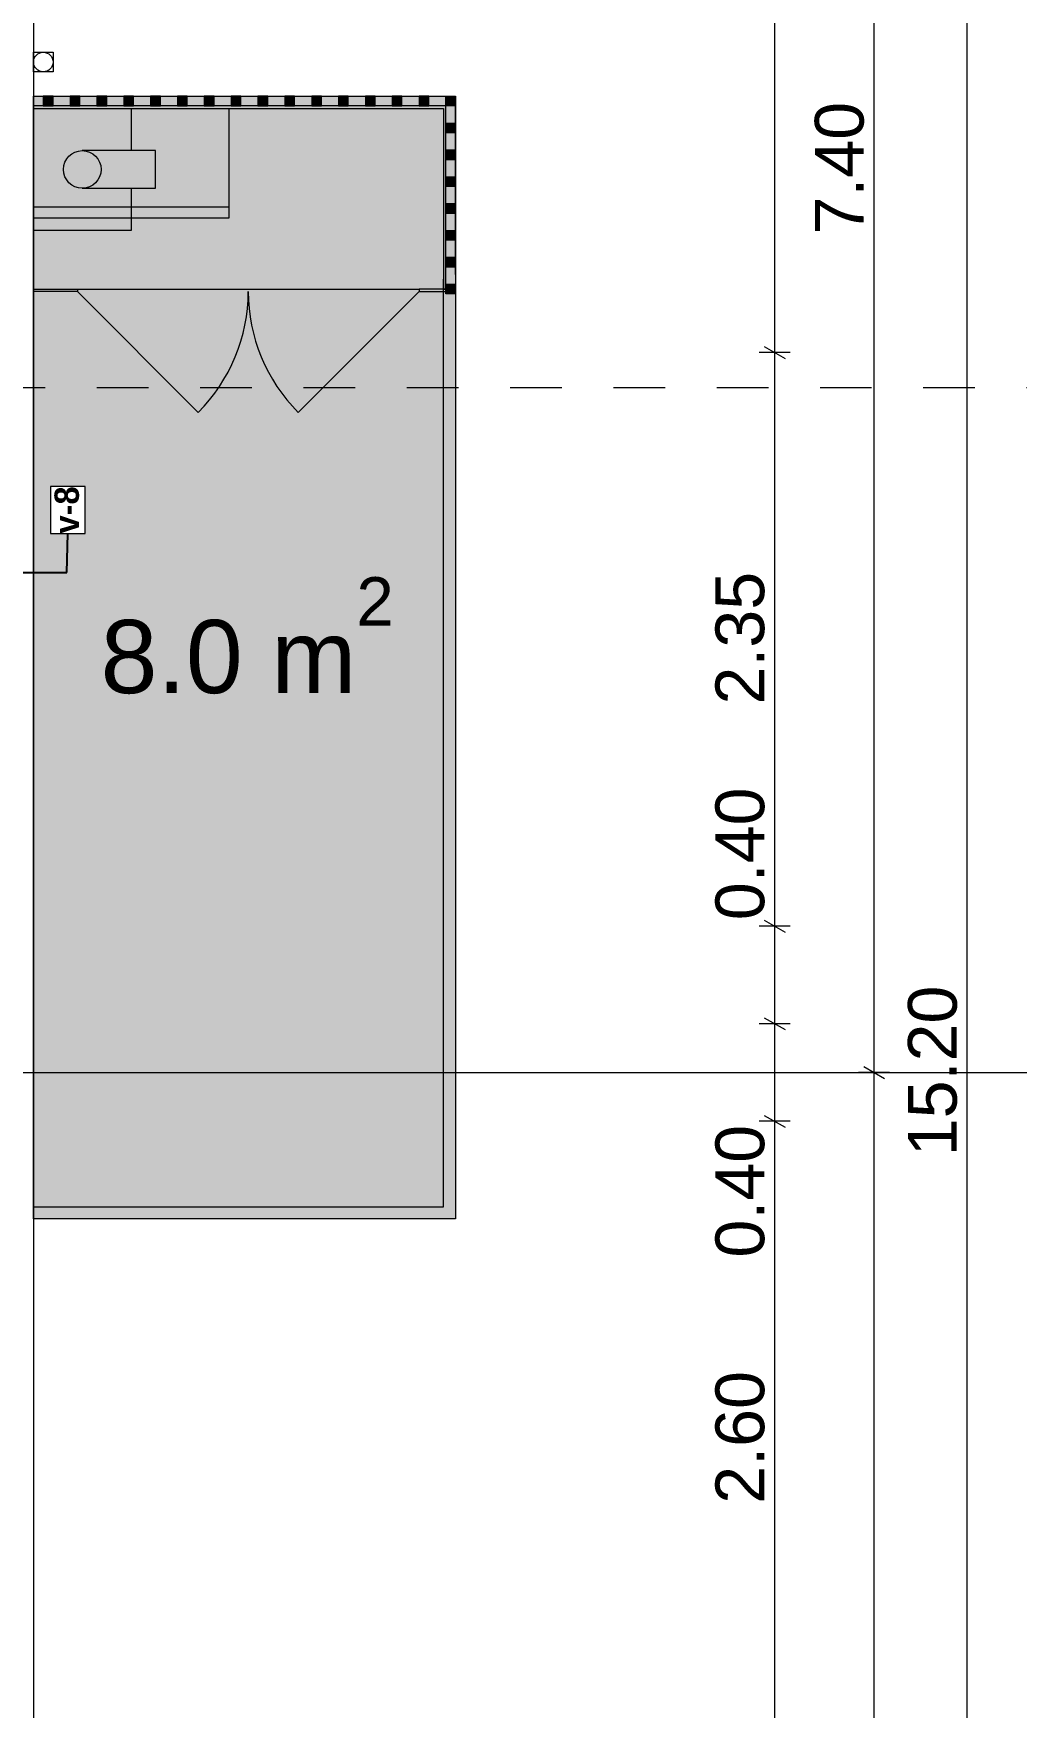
# Model space of a CAD drawing. Header units: millimetres. Extents: x 475206255 to 476720147, y 4620882299 to 4621447368.
# Drawn here: x 475295602 to 475299630, y 4621100015 to 4621106874 of the extents above; entities that cross this region are included whole.
import ezdxf

# ---------------------------------------------------------------- set-up
doc = ezdxf.new("R2010")
doc.units = ezdxf.units.MM
doc.header["$MEASUREMENT"] = 0
doc.set_wipeout_variables(frame=1)
doc.linetypes.add('Dashed', pattern=[423.333333, 211.666667, -211.666667])
for name, color, linetype, lineweight in [('2D Drafting - General_Pen_No__1_Pen_No__7', 7, 'Continuous', 0), ('2D Drafting - General_Pen_No__250_Pen_No__7_Pen_No__250', 7, 'Continuous', 0), ('2D Drafting - General_Pen_No__250_Pen_No__7_Pen_No__7', 7, 'Continuous', 0), ('G-Anno-Nplt_Pen_No__4', 7, 'Continuous', 0), ('G-Anno-Nplt_Pen_No__7', 7, 'Continuous', 0), ('gegmebi_Pen_No__1_Pen_No__7', 7, 'Continuous', 0), ('gegmebi_Pen_No__7_Pen_No__7', 7, 'Continuous', 0), ('New_2D Drafting - General_Pen_No__250_Pen_No__7_Pen_No__255', 255, 'Continuous', 0), ('New_2D Drafting - General_Pen_No__30_Pen_No__9_Pen_No__9_Pen_No__255', 255, 'Continuous', 0), ('New_2D Drafting - General_Pen_No__30_Pen_No__9_Pen_No__9_Pen_No__7', 7, 'Continuous', 0), ('New_Annotation - Label_Pen_No__1', 1, 'Continuous', 0), ('New_Doors_Pen_No__7_Pen_No__7_Pen_No__250', 7, 'Continuous', 0), ('New_reg_nak_Pen_No__250', 7, 'Continuous', 0), ('New_reg_nak_Pen_No__7', 7, 'Continuous', 0), ('New_shenobebi_Pen_No__1', 1, 'Continuous', 0), ('New_shenobebi_Pen_No__7', 7, 'Continuous', 0), ('New_Structural - Bearing_Pen_No__250', 7, 'Continuous', 0), ('zoma_Pen_No__1', 1, 'Continuous', 0), ('zoma_Pen_No__142', 142, 'Continuous', 0), ('zoma_Pen_No__5_Pen_No__5', 5, 'Continuous', 0)]:
    doc.layers.add(name, color=color, linetype=linetype, lineweight=lineweight)
doc.layers.add('G-Anno-Nplt_Pen_No__254', color=7, linetype='Continuous', lineweight=0, true_color=0xcccccc)
doc.layers.add('zoma', color=7, linetype='Continuous')
doc.styles.add('GENERATED_STYLE_1', font='arial.ttf')
doc.styles.add('GENERATED_STYLE_2', font='arial.ttf')
doc.styles.add('GENERATED_STYLE_5', font='')
doc.styles.get('GENERATED_STYLE_5').set_extended_font_data('Avaza', bold=True)
doc.dimstyles.new('GENERATED_STYLE__12', dxfattribs={"dimtxt": 500, "dimasz": 228, "dimexe": 0.18, "dimexo": 3, "dimgap": 0, "dimtad": 1, "dimtih": 1, "dimtoh": 1, "dimlfac": 0.001, "dimzin": 0, "dimdsep": 46, "dimtxsty": 'GENERATED_STYLE_2', "dimblk": 'ARROWHEAD_2', "dimblk1": 'ARROWHEAD_2', "dimblk2": 'ARROWHEAD_2', "dimcen": 0.09, "dimclrd": 1, "dimclre": 1, "dimclrt": 1, "dimadec": 0, "dimazin": 0, "dimtfac": 1, "dimtdec": 4, "dimtmove": 2, "dimatfit": 3, "dimfxl": 1, "dimtolj": 1, "dimtzin": 0, "dimarcsym": 0})
doc.dimstyles.new('GENERATED_STYLE__33', dxfattribs={"dimtxt": 0.18, "dimasz": 127.68, "dimexe": 0.18, "dimexo": 0.0625, "dimgap": 0, "dimtad": 0, "dimtih": 1, "dimtoh": 1, "dimdec": 4, "dimzin": 0, "dimdsep": 46, "dimcen": 0.09, "dimadec": 0, "dimazin": 0, "dimtfac": 1, "dimtdec": 4, "dimtmove": 0, "dimatfit": 3, "dimldrblk": 'ARROWHEAD_11', "dimfxl": 1, "dimtolj": 1, "dimtzin": 0, "dimarcsym": 0})
doc.dimstyles.new('GENERATED_STYLE__9', dxfattribs={"dimtxt": 200, "dimasz": 64.421331, "dimexe": 0.18, "dimexo": 3, "dimgap": 0, "dimtad": 1, "dimlfac": 0.001, "dimzin": 0, "dimdsep": 46, "dimtxsty": 'GENERATED_STYLE_2', "dimblk": 'ARROWHEAD_2', "dimblk1": 'ARROWHEAD_2', "dimblk2": 'ARROWHEAD_2', "dimcen": 0.09, "dimclrd": 142, "dimclre": 142, "dimclrt": 142, "dimadec": 0, "dimazin": 0, "dimtfac": 1, "dimtdec": 4, "dimtmove": 0, "dimatfit": 3, "dimfxl": 1, "dimtolj": 1, "dimtzin": 0, "dimarcsym": 0})

# ---------------------------------------------------------------- blocks, each defined once
blk = doc.blocks.new('*D201', base_point=(475826095.8, 4621095193.2))
at = {"layer": 'zoma_Pen_No__142', "color": 142, "linetype": 'Continuous', "lineweight": 0, "transparency": 16777216}
for p, q in [((475299110.2, 4621102616.4), (475298983.1, 4621102616.4)), ((475299004.3, 4621102640.9), (475299089, 4621102592)), ((475299046.6, 4621095216.4), (475299046.6, 4621102616.4)), ((475299110.2, 4621095216.4), (475298983.1, 4621095216.4)), ((475299004.3, 4621095240.9), (475299089, 4621095192)), ((475299046.6, 4621095175), (475299046.6, 4621095216.4))]:
    blk.add_line(p, q, dxfattribs=at)
at = {"layer": 'zoma_Pen_No__142', "color": 142, "lineweight": 0, "transparency": 16777216, "insert": (475299006.6, 4621098649.5), "char_height": 200, "attachment_point": 7, "rotation": 90, "style": 'GENERATED_STYLE_2'}
blk.add_mtext('\\A1;{\\pql;\\fArial|b0|i0|c204|p0;\\W1.000000;7.40}', dxfattribs=at)
blk = doc.blocks.new('ARROWHEAD_2')
at = {"color": 0, "linetype": 'Continuous', "lineweight": 0}
for p, q in [((-0.378, -0.655), (0.378, 0.655)), ((0, 0), (-1, 0))]:
    blk.add_line(p, q, dxfattribs=at)
blk = doc.blocks.new('*D202', base_point=(475826095.8, 4621095193.2))
at = {"layer": 'zoma_Pen_No__142', "color": 142, "linetype": 'Continuous', "lineweight": 0, "transparency": 16777216}
for p, q in [((475299110.2, 4621110016.4), (475298983.1, 4621110016.4)), ((475299089, 4621109992), (475299004.3, 4621110040.9)), ((475299046.6, 4621110016.4), (475299046.6, 4621110057.9)), ((475299046.6, 4621102616.4), (475299046.6, 4621110016.4)), ((475299110.2, 4621102616.4), (475298983.1, 4621102616.4)), ((475299004.3, 4621102640.9), (475299089, 4621102592))]:
    blk.add_line(p, q, dxfattribs=at)
at = {"layer": 'zoma_Pen_No__142', "color": 142, "lineweight": 0, "transparency": 16777216, "insert": (475299006.6, 4621106049.5), "char_height": 200, "attachment_point": 7, "rotation": 90, "style": 'GENERATED_STYLE_2'}
blk.add_mtext('\\A1;{\\pql;\\fArial|b0|i0|c204|p0;\\W1.000000;7.40}', dxfattribs=at)
blk = doc.blocks.new('*D203', base_point=(475826095.8, 4621095193.2))
at = {"layer": 'zoma_Pen_No__142', "color": 142, "linetype": 'Continuous', "lineweight": 0, "transparency": 16777216}
for p, q in [((475299491.9, 4621110216.4), (475299364.8, 4621110216.4)), ((475299470.7, 4621110192), (475299386, 4621110240.9)), ((475299428.3, 4621110216.4), (475299428.3, 4621110257.9)), ((475299428.3, 4621095016.4), (475299428.3, 4621110216.4)), ((475299491.9, 4621095016.4), (475299364.8, 4621095016.4)), ((475299386, 4621095040.9), (475299470.7, 4621094992)), ((475299428.3, 4621094975), (475299428.3, 4621095016.4))]:
    blk.add_line(p, q, dxfattribs=at)
at = {"layer": 'zoma_Pen_No__142', "color": 142, "lineweight": 0, "transparency": 16777216, "insert": (475299388.3, 4621102273.2), "char_height": 200, "attachment_point": 7, "rotation": 90, "style": 'GENERATED_STYLE_2'}
blk.add_mtext('\\A1;{\\pql;\\fArial|b0|i0|c204|p0;\\W1.000000;15.20}', dxfattribs=at)
blk = doc.blocks.new('*D207', base_point=(475826095.8, 4621095193.2))
at = {"layer": 'zoma_Pen_No__142', "color": 142, "linetype": 'Continuous', "lineweight": 0, "transparency": 16777216}
for p, q in [((475298702.8, 4621102416.4), (475298575.6, 4621102416.4)), ((475298596.8, 4621102440.9), (475298681.6, 4621102392)), ((475298639.2, 4621099816.4), (475298639.2, 4621102416.4)), ((475298702.8, 4621099816.4), (475298575.6, 4621099816.4)), ((475298596.8, 4621099840.9), (475298681.6, 4621099792))]:
    blk.add_line(p, q, dxfattribs=at)
at = {"layer": 'zoma_Pen_No__142', "color": 142, "lineweight": 0, "transparency": 16777216, "char_height": 200, "attachment_point": 7, "rotation": 90, "style": 'GENERATED_STYLE_2'}
for s, insert in [('\\A1;{\\pql;\\fArial|b0|i0|c204|p0;\\W1.000000;0.40}', (475298599.2, 4621101858.1)), ('\\A1;{\\pql;\\fArial|b0|i0|c204|p0;\\W1.000000;2.60}', (475298599.2, 4621100849.5))]:
    blk.add_mtext(s, dxfattribs=dict(at, insert=insert))
blk = doc.blocks.new('*D208', base_point=(475826095.8, 4621095193.2))
at = {"layer": 'zoma_Pen_No__142', "color": 142, "linetype": 'Continuous', "lineweight": 0, "transparency": 16777216}
for p, q in [((475298702.8, 4621102816.4), (475298575.6, 4621102816.4)), ((475298596.8, 4621102840.9), (475298681.6, 4621102792)), ((475298639.2, 4621102416.4), (475298639.2, 4621102816.4)), ((475298702.8, 4621102416.4), (475298575.6, 4621102416.4)), ((475298596.8, 4621102440.9), (475298681.6, 4621102392))]:
    blk.add_line(p, q, dxfattribs=at)
blk = doc.blocks.new('*D209', base_point=(475826095.8, 4621095193.2))
at = {"layer": 'zoma_Pen_No__142', "color": 142, "linetype": 'Continuous', "lineweight": 0, "transparency": 16777216}
for p, q in [((475298702.8, 4621103215.9), (475298575.6, 4621103215.9)), ((475298596.8, 4621103240.4), (475298681.6, 4621103191.5)), ((475298639.2, 4621102816.4), (475298639.2, 4621103215.9)), ((475298702.8, 4621102816.4), (475298575.6, 4621102816.4)), ((475298596.8, 4621102840.9), (475298681.6, 4621102792))]:
    blk.add_line(p, q, dxfattribs=at)
blk = doc.blocks.new('*D210', base_point=(475826095.8, 4621095193.2))
at = {"layer": 'zoma_Pen_No__142', "color": 142, "linetype": 'Continuous', "lineweight": 0, "transparency": 16777216}
for p, q in [((475298702.8, 4621105566), (475298575.6, 4621105566)), ((475298596.8, 4621105590.4), (475298681.6, 4621105541.5)), ((475298639.2, 4621103215.9), (475298639.2, 4621105566)), ((475298702.8, 4621103215.9), (475298575.6, 4621103215.9)), ((475298596.8, 4621103240.4), (475298681.6, 4621103191.5))]:
    blk.add_line(p, q, dxfattribs=at)
at = {"layer": 'zoma_Pen_No__142', "color": 142, "lineweight": 0, "transparency": 16777216, "char_height": 200, "attachment_point": 7, "rotation": 90, "style": 'GENERATED_STYLE_2'}
for s, insert in [('\\A1;{\\pql;\\fArial|b0|i0|c204|p0;\\W1.000000;2.35}', (475298599.2, 4621104124)), ('\\A1;{\\pql;\\fArial|b0|i0|c204|p0;\\W1.000000;0.40}', (475298599.2, 4621103240.4))]:
    blk.add_mtext(s, dxfattribs=dict(at, insert=insert))
blk = doc.blocks.new('*D211', base_point=(475826095.8, 4621095193.2))
at = {"layer": 'zoma_Pen_No__142', "color": 142, "linetype": 'Continuous', "lineweight": 0, "transparency": 16777216}
for p, q in [((475298702.8, 4621109816.4), (475298575.6, 4621109816.4)), ((475298596.8, 4621109840.9), (475298681.6, 4621109792)), ((475298639.2, 4621105566), (475298639.2, 4621109816.4)), ((475298702.8, 4621105566), (475298575.6, 4621105566)), ((475298596.8, 4621105590.4), (475298681.6, 4621105541.5))]:
    blk.add_line(p, q, dxfattribs=at)
at = {"layer": 'zoma_Pen_No__142', "color": 142, "lineweight": 0, "transparency": 16777216, "char_height": 200, "attachment_point": 7, "rotation": 90, "style": 'GENERATED_STYLE_2'}
for s, insert in [('\\A1;{\\pql;\\fArial|b0|i0|c204|p0;\\W1.000000;0.40}', (475298599.2, 4621109258.1)), ('\\A1;{\\pql;\\fArial|b0|i0|c204|p0;\\W1.000000;4.25}', (475298599.2, 4621107424.3))]:
    blk.add_mtext(s, dxfattribs=dict(at, insert=insert))
blk = doc.blocks.new('*D269', base_point=(475826095.8, 4621095193.2))
at = {"layer": 'zoma_Pen_No__1', "color": 1, "linetype": 'Continuous', "lineweight": 0, "transparency": 16777216}
for p, q in [((475295531.9, 4621109991.4), (475295531.9, 4621110441.4)), ((475305220.5, 4621109991.4), (475305220.5, 4621110441.4)), ((475295618.5, 4621110366.4), (475295445.3, 4621110066.4)), ((475305133.9, 4621110066.4), (475305307.1, 4621110366.4)), ((475295385.2, 4621110216.4), (475295531.9, 4621110216.4)), ((475295531.9, 4621110216.4), (475305220.5, 4621110216.4)), ((475305220.5, 4621110216.4), (475305367.2, 4621110216.4))]:
    blk.add_line(p, q, dxfattribs=at)
at = {"layer": 'zoma_Pen_No__1', "color": 1, "lineweight": 0, "transparency": 16777216, "insert": (475302095.6, 4621110316.4), "char_height": 500, "attachment_point": 7, "style": 'GENERATED_STYLE_2'}
blk.add_mtext('\\A1;{\\pql;\\fArial|b0|i0|c204|p0;\\W1.000000;32.81}', dxfattribs=at)
blk = doc.blocks.new('ARROWHEAD_11')
at = {"color": 0, "linetype": 'Continuous', "lineweight": 0}
blk.add_line((0, 0), (-1, 0), dxfattribs=at)
at = {"color": 0, "linetype": 'Continuous', "lineweight": 0, "const_width": 0.25, "flags": 128}
blk.add_lwpolyline([(-0.125, 0, 1), (0.125, 0, 1)], format="xyb", close=True, dxfattribs=at)

msp = doc.modelspace()

# ---------------------------------------------------------------- hatches: boundary and pattern name
at = {"layer": '2D Drafting - General_Pen_No__250_Pen_No__7_Pen_No__7', "linetype": 'Continuous', "lineweight": 0}
for points in [[(475297281.858, 4621105825.804), (475297291.858, 4621105825.804), (475297291.858, 4621106576.425), (475297281.858, 4621106576.425), (475295601.858, 4621106576.425), (475295601.858, 4621106566.425), (475297281.858, 4621106566.425)], [(475295601.858, 4621105826.098), (475295781.862, 4621105826.098), (475295781.862, 4621105816.098), (475295601.858, 4621105816.098)], [(475297181.862, 4621105816.098), (475297291.862, 4621105816.098), (475297291.862, 4621105826.098), (475297181.862, 4621105826.098)]]:
    msp.add_hatch(color=7, dxfattribs=at).paths.add_polyline_path(points)
at = {"layer": 'G-Anno-Nplt_Pen_No__254', "linetype": 'Continuous', "lineweight": 0, "true_color": 0x333333}
msp.add_hatch(color=250, dxfattribs=at).paths.add_polyline_path([(475297331.862, 4621106616.426), (475297331.862, 4621102016.427), (475295601.858, 4621102016.427), (475295601.858, 4621106616.426)])
at = {"layer": 'New_2D Drafting - General_Pen_No__250_Pen_No__7_Pen_No__255', "linetype": 'Continuous', "lineweight": 0}
for points in [[(475295601.858, 4621106566.425), (475295601.862, 4621106066.425), (475296001.858, 4621106066.429), (475296001.856, 4621106239.414), (475296101.859, 4621106239.415), (475296101.858, 4621106393.441), (475296001.855, 4621106393.44), (475296001.853, 4621106566.429)], [(475295601.858, 4621106566.425), (475295601.858, 4621106116.425), (475296401.858, 4621106116.425), (475296401.858, 4621106566.425)]]:
    msp.add_hatch(color=255, dxfattribs=at).paths.add_polyline_path(points)
at = {"layer": 'New_2D Drafting - General_Pen_No__30_Pen_No__9_Pen_No__9_Pen_No__255', "linetype": 'Continuous', "lineweight": 0}
for points in [[(475295641.863, 4621106616.425), (475295641.863, 4621106576.425), (475295681.863, 4621106576.425), (475295681.863, 4621106616.425)], [(475295751.863, 4621106616.425), (475295751.863, 4621106576.425), (475295791.863, 4621106576.425), (475295791.863, 4621106616.425)], [(475295861.863, 4621106616.425), (475295861.863, 4621106576.425), (475295901.863, 4621106576.425), (475295901.863, 4621106616.425)], [(475295971.863, 4621106616.425), (475295971.863, 4621106576.425), (475296011.863, 4621106576.425), (475296011.863, 4621106616.425)], [(475296081.863, 4621106616.425), (475296081.863, 4621106576.425), (475296121.863, 4621106576.425), (475296121.863, 4621106616.425)], [(475296191.863, 4621106616.425), (475296191.863, 4621106576.425), (475296231.863, 4621106576.425), (475296231.863, 4621106616.425)], [(475296301.863, 4621106616.425), (475296301.863, 4621106576.425), (475296341.863, 4621106576.425), (475296341.863, 4621106616.425)], [(475296411.863, 4621106616.425), (475296411.863, 4621106576.425), (475296451.863, 4621106576.425), (475296451.863, 4621106616.425)], [(475296521.863, 4621106616.425), (475296521.863, 4621106576.425), (475296561.863, 4621106576.425), (475296561.863, 4621106616.425)], [(475296631.863, 4621106616.425), (475296631.863, 4621106576.425), (475296671.863, 4621106576.425), (475296671.863, 4621106616.425)], [(475296741.863, 4621106616.425), (475296741.863, 4621106576.425), (475296781.863, 4621106576.425), (475296781.863, 4621106616.425)], [(475296851.863, 4621106616.425), (475296851.863, 4621106576.425), (475296891.863, 4621106576.425), (475296891.863, 4621106616.425)], [(475296961.863, 4621106616.425), (475296961.863, 4621106576.425), (475297001.863, 4621106576.425), (475297001.863, 4621106616.425)], [(475297071.863, 4621106616.425), (475297071.863, 4621106576.425), (475297111.863, 4621106576.425), (475297111.863, 4621106616.425)], [(475297181.863, 4621106616.425), (475297181.863, 4621106576.425), (475297221.863, 4621106576.425), (475297221.863, 4621106616.425)], [(475297331.862, 4621106576.426), (475297291.862, 4621106576.426), (475297291.862, 4621106616.426), (475297331.862, 4621106616.426)], [(475297331.862, 4621106466.426), (475297291.862, 4621106466.426), (475297291.862, 4621106506.426), (475297331.862, 4621106506.426)], [(475297331.862, 4621106356.426), (475297291.862, 4621106356.426), (475297291.862, 4621106396.426), (475297331.862, 4621106396.426)], [(475297331.862, 4621106246.426), (475297291.862, 4621106246.426), (475297291.862, 4621106286.426), (475297331.862, 4621106286.426)], [(475297331.862, 4621106136.426), (475297291.862, 4621106136.426), (475297291.862, 4621106176.426), (475297331.862, 4621106176.426)], [(475297331.862, 4621106026.426), (475297291.862, 4621106026.426), (475297291.862, 4621106066.426), (475297331.862, 4621106066.426)], [(475297331.862, 4621105916.426), (475297291.862, 4621105916.426), (475297291.862, 4621105956.426), (475297331.862, 4621105956.426)], [(475297331.862, 4621105806.426), (475297291.862, 4621105806.426), (475297291.862, 4621105846.426), (475297331.862, 4621105846.426)]]:
    msp.add_hatch(color=255, dxfattribs=at).paths.add_polyline_path(points)

# ---------------------------------------------------------------- linework, layer by layer
at = {"layer": '2D Drafting - General_Pen_No__1_Pen_No__7', "color": 7, "linetype": 'Continuous', "lineweight": 0}
msp.add_circle((475295641.883, 4621106756.398), 40, dxfattribs=at)
at = {"layer": '2D Drafting - General_Pen_No__250_Pen_No__7_Pen_No__250', "color": 7, "linetype": 'Continuous', "lineweight": 0, "flags": 128}
for points in [[(475297281.858, 4621105825.804), (475297291.858, 4621105825.804), (475297291.858, 4621106576.425), (475297281.858, 4621106576.425), (475295601.858, 4621106576.425), (475295601.858, 4621106566.425), (475297281.858, 4621106566.425)], [(475295601.858, 4621105826.098), (475295781.862, 4621105826.098), (475295781.862, 4621105816.098), (475295601.858, 4621105816.098)], [(475297181.862, 4621105816.098), (475297291.862, 4621105816.098), (475297291.862, 4621105826.098), (475297181.862, 4621105826.098)]]:
    msp.add_lwpolyline(points, close=True, dxfattribs=at)
at = {"layer": 'G-Anno-Nplt_Pen_No__4', "color": 7, "linetype": 'Continuous', "lineweight": 0, "flags": 128}
msp.add_lwpolyline([(475297331.862, 4621106616.426), (475297331.862, 4621102016.427), (475295601.858, 4621102016.427), (475295601.858, 4621106616.426)], close=True, dxfattribs=at)
at = {"layer": 'gegmebi_Pen_No__1_Pen_No__7', "color": 7, "linetype": 'Continuous', "lineweight": 0, "flags": 128}
for points in [[(475296001.856, 4621106239.414), (475296001.858, 4621106066.429), (475295601.862, 4621106066.425), (475295601.858, 4621106566.425), (475296001.853, 4621106566.429), (475296001.855, 4621106393.44)], [(475295801.858, 4621106239.412), (475296101.859, 4621106239.415), (475296101.858, 4621106393.441), (475295801.856, 4621106393.438)]]:
    msp.add_lwpolyline(points, dxfattribs=at)
at = {"layer": 'gegmebi_Pen_No__7_Pen_No__7', "color": 7, "linetype": 'Continuous', "lineweight": 0}
for p, q in [((475295601.883, 4621106716.398), (475295601.883, 4621106796.398)), ((475295601.883, 4621106796.398), (475295681.883, 4621106796.398)), ((475295681.883, 4621106796.398), (475295681.883, 4621106716.398)), ((475295681.883, 4621106716.398), (475295601.883, 4621106716.398))]:
    msp.add_line(p, q, dxfattribs=at)
at = {"layer": 'New_2D Drafting - General_Pen_No__30_Pen_No__9_Pen_No__9_Pen_No__7', "color": 7, "linetype": 'Continuous', "lineweight": 0, "flags": 128}
for points in [[(475295641.863, 4621106616.425), (475295641.863, 4621106576.425), (475295681.863, 4621106576.425), (475295681.863, 4621106616.425)], [(475295751.863, 4621106616.425), (475295751.863, 4621106576.425), (475295791.863, 4621106576.425), (475295791.863, 4621106616.425)], [(475295861.863, 4621106616.425), (475295861.863, 4621106576.425), (475295901.863, 4621106576.425), (475295901.863, 4621106616.425)], [(475295971.863, 4621106616.425), (475295971.863, 4621106576.425), (475296011.863, 4621106576.425), (475296011.863, 4621106616.425)], [(475296081.863, 4621106616.425), (475296081.863, 4621106576.425), (475296121.863, 4621106576.425), (475296121.863, 4621106616.425)], [(475296191.863, 4621106616.425), (475296191.863, 4621106576.425), (475296231.863, 4621106576.425), (475296231.863, 4621106616.425)], [(475296301.863, 4621106616.425), (475296301.863, 4621106576.425), (475296341.863, 4621106576.425), (475296341.863, 4621106616.425)], [(475296411.863, 4621106616.425), (475296411.863, 4621106576.425), (475296451.863, 4621106576.425), (475296451.863, 4621106616.425)], [(475296521.863, 4621106616.425), (475296521.863, 4621106576.425), (475296561.863, 4621106576.425), (475296561.863, 4621106616.425)], [(475296631.863, 4621106616.425), (475296631.863, 4621106576.425), (475296671.863, 4621106576.425), (475296671.863, 4621106616.425)], [(475296741.863, 4621106616.425), (475296741.863, 4621106576.425), (475296781.863, 4621106576.425), (475296781.863, 4621106616.425)], [(475296851.863, 4621106616.425), (475296851.863, 4621106576.425), (475296891.863, 4621106576.425), (475296891.863, 4621106616.425)], [(475296961.863, 4621106616.425), (475296961.863, 4621106576.425), (475297001.863, 4621106576.425), (475297001.863, 4621106616.425)], [(475297071.863, 4621106616.425), (475297071.863, 4621106576.425), (475297111.863, 4621106576.425), (475297111.863, 4621106616.425)], [(475297181.863, 4621106616.425), (475297181.863, 4621106576.425), (475297221.863, 4621106576.425), (475297221.863, 4621106616.425)], [(475297331.862, 4621106576.426), (475297291.862, 4621106576.426), (475297291.862, 4621106616.426), (475297331.862, 4621106616.426)], [(475297331.862, 4621106466.426), (475297291.862, 4621106466.426), (475297291.862, 4621106506.426), (475297331.862, 4621106506.426)], [(475297331.862, 4621106356.426), (475297291.862, 4621106356.426), (475297291.862, 4621106396.426), (475297331.862, 4621106396.426)], [(475297331.862, 4621106246.426), (475297291.862, 4621106246.426), (475297291.862, 4621106286.426), (475297331.862, 4621106286.426)], [(475297331.862, 4621106136.426), (475297291.862, 4621106136.426), (475297291.862, 4621106176.426), (475297331.862, 4621106176.426)], [(475297331.862, 4621106026.426), (475297291.862, 4621106026.426), (475297291.862, 4621106066.426), (475297331.862, 4621106066.426)], [(475297331.862, 4621105916.426), (475297291.862, 4621105916.426), (475297291.862, 4621105956.426), (475297331.862, 4621105956.426)], [(475297331.862, 4621105806.426), (475297291.862, 4621105806.426), (475297291.862, 4621105846.426), (475297331.862, 4621105846.426)]]:
    msp.add_lwpolyline(points, close=True, dxfattribs=at)
at = {"layer": 'New_Doors_Pen_No__7_Pen_No__7_Pen_No__250', "color": 7, "linetype": 'Continuous', "lineweight": 0, "flags": 128}
msp.add_lwpolyline([(475295601.858, 4621102066.427), (475297281.862, 4621102066.427), (475297281.862, 4621105866.426)], dxfattribs=at)
at = {"layer": 'New_reg_nak_Pen_No__250', "color": 7, "linetype": 'Continuous', "lineweight": 0}
for p, q in [((475296401.858, 4621106161.903), (475295601.858, 4621106161.903)), ((475295781.862, 4621105826.098), (475297181.862, 4621105826.098))]:
    msp.add_line(p, q, dxfattribs=at)
at = {"layer": 'New_reg_nak_Pen_No__250', "color": 7, "linetype": 'Continuous', "lineweight": 0, "flags": 128}
msp.add_lwpolyline([(475295601.858, 4621106566.425), (475296401.858, 4621106566.425), (475296401.858, 4621106116.425), (475295601.858, 4621106116.425)], close=True, dxfattribs=at)
at = {"layer": 'New_reg_nak_Pen_No__250', "color": 7, "linetype": 'Continuous', "lineweight": 0}
msp.add_circle((475295801.858, 4621106316.425), 77.013, dxfattribs=at)
at = {"layer": 'New_reg_nak_Pen_No__7', "color": 7, "linetype": 'Continuous', "lineweight": 0, "flags": 128}
msp.add_lwpolyline([(475288631.911, 4621110216.431), (475288631.911, 4621110286.431), (475295601.911, 4621110286.431), (475295601.858, 4621102016.427), (475295601.858, 4621094946.431), (475281731.911, 4621094946.431)], dxfattribs=at)
at = {"layer": 'New_shenobebi_Pen_No__1', "color": 1, "linetype": 'Dashed', "lineweight": 0}
msp.add_lwpolyline([(475301576.601, 4621105421.761), (475228405.534, 4621105421.761)], dxfattribs=at)
at = {"layer": 'New_shenobebi_Pen_No__7', "color": 7, "linetype": 'Continuous', "lineweight": 0}
for p in [(475297331.862, 4621105885.916), (475297331.862, 4621105935.916)]:
    msp.add_line(p, (475297331.862, 4621106616.426), dxfattribs=at)
at = {"layer": 'New_Structural - Bearing_Pen_No__250', "color": 7, "linetype": 'Continuous', "lineweight": 0}
for p, q in [((475295781.862, 4621105816.098), (475296276.837, 4621105321.124)), ((475297181.862, 4621105816.098), (475296686.888, 4621105321.124))]:
    msp.add_line(p, q, dxfattribs=at)
for centre, start, end in [((475295781.862, 4621105816.098), 315, 0), ((475297181.862, 4621105816.098), 180, 225)]:
    msp.add_arc(centre, 700, start, end, dxfattribs=at)
at = {"layer": 'zoma_Pen_No__5_Pen_No__5', "color": 5, "linetype": 'Continuous', "lineweight": 0}
msp.add_line((475228383.402, 4621102616.431), (475300611.008, 4621102616.431), dxfattribs=at)

# ---------------------------------------------------------------- texts
at = {"layer": 'G-Anno-Nplt_Pen_No__7', "color": 7, "lineweight": 0, "insert": (475295876.86, 4621104166.426), "char_height": 300, "attachment_point": 7, "style": 'GENERATED_STYLE_1'}
msp.add_mtext('{\\fArial|b0|i0|c204|p0;8.0 m{\\H0.66x;\\S2^  ;}}', dxfattribs=at)

# ---------------------------------------------------------------- dimensions: what is measured, and where the dimension line sits
at = {"layer": 'zoma', "color": 1, "linetype": 'Continuous', "lineweight": 0}
dim = msp.add_linear_dim(base=(475305220.529, 4621110216.431), p1=(475295531.911, 4621095016.431), p2=(475305220.529, 4621110216.431), text='32.81', dimstyle='GENERATED_STYLE__12', dxfattribs=at)
dim.commit()
dim.dimension.update_dxf_attribs({"geometry": '*D269', "text_midpoint": (475302933.138, 4621110566.431), "dimtype": 160})
at = {"layer": 'zoma', "color": 142, "linetype": 'Continuous', "lineweight": 0}
for base, p1, p2, picture, middle in [((475299428.336, 4621110216.431), (475233411.312, 4621095016.431), (475233411.312, 4621110216.431), '*D203', (475299288.336, 4621102608.258)), ((475299046.639, 4621110016.431), (475298371.547, 4621102616.431), (475298324.989, 4621110016.431), '*D202', (475298906.639, 4621106308.427)), ((475298639.208, 4621109816.431), (475295601.842, 4621105565.954), (475233411.312, 4621109816.431), '*D211', (475298499.208, 4621107683.189)), ((475298639.208, 4621105565.954), (475295505.085, 4621103215.941), (475295601.842, 4621105565.954), '*D210', (475298499.208, 4621104382.944)), ((475298639.208, 4621103215.941), (475233411.312, 4621102816.431), (475295505.085, 4621103215.941), '*D209', (475298499.208, 4621103499.354)), ((475298639.208, 4621102816.431), (475233411.312, 4621102416.431), (475233411.312, 4621102816.431), '*D208', (475298499.208, 4621102117.01)), ((475299046.639, 4621102616.431), (475298418.105, 4621095216.431), (475298371.547, 4621102616.431), '*D201', (475298906.639, 4621098908.427)), ((475298639.208, 4621102416.431), (475233411.312, 4621099816.431), (475233411.312, 4621102416.431), '*D207', (475298499.208, 4621101108.427))]:
    dim = msp.add_linear_dim(base=base, p1=p1, p2=p2, angle=90, dimstyle='GENERATED_STYLE__9', dxfattribs=at)
    dim.commit()
    dim.dimension.update_dxf_attribs({"geometry": picture, "text_midpoint": middle, "dimtype": 160, "text_rotation": 90})

# ---------------------------------------------------------------- next in the draw order: wipeouts: each hides what was drawn before it
at = {"color": 1, "linetype": 'Continuous', "lineweight": 0, "ltscale": 23227417296.79025}
msp.add_wipeout([(475295813.123, 4621104824.889), (475295813.123, 4621105017.831), (475295671.947, 4621105017.831), (475295671.947, 4621104824.889)], dxfattribs=at).dxf.layer = 'New_Annotation - Label_Pen_No__1'

# ---------------------------------------------------------------- next in the draw order: linework, layer by layer
at = {"layer": 'New_Annotation - Label_Pen_No__1', "color": 1, "linetype": 'Continuous', "lineweight": 0, "flags": 128}
msp.add_lwpolyline([(475295813.123, 4621104824.889), (475295813.123, 4621105017.831), (475295671.947, 4621105017.831), (475295671.947, 4621104824.889), (475295813.123, 4621104824.889)], close=True, dxfattribs=at)

# ---------------------------------------------------------------- next in the draw order: texts
at = {"layer": 'New_Annotation - Label_Pen_No__1', "color": 1, "linetype": 'Continuous', "lineweight": 0, "insert": (475295738.721, 4621105017.831), "char_height": 100, "attachment_point": 6, "rotation": 90, "style": 'GENERATED_STYLE_5'}
msp.add_mtext('\\A1;{\\pqr;\\fAvaza|b1|i0|c0|p0;\\W1.000000;v\\fAvaza|b1|i0|c0|p0;\\W1.000000;-\\fAvaza|b1|i0|c0|p0;\\W1.000000;8}', dxfattribs=at)

# ---------------------------------------------------------------- next in the draw order: leaders
at = {"layer": 'New_Annotation - Label_Pen_No__1', "color": 1, "linetype": 'Continuous', "lineweight": 0, "annotation_type": 0, "has_hookline": 1, "hookline_direction": 0, "text_width": 200.849, "horizontal_direction": (0, 1, 0)}
msp.add_leader([(475295524.343, 4621104664.605), (475295738.721, 4621104664.605), (475295742.535, 4621104824.889)], dimstyle='GENERATED_STYLE__33', dxfattribs=at)

doc.saveas('drawing.dxf')
